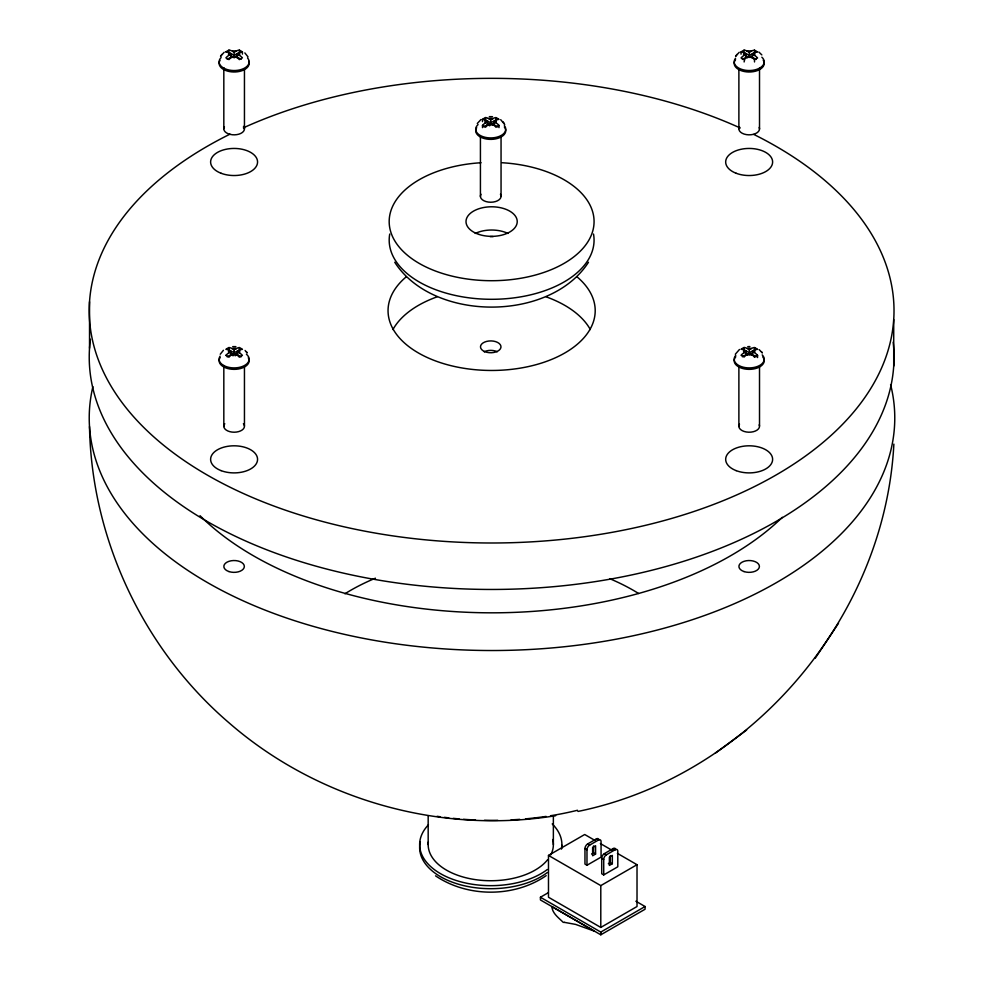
<?xml version="1.0" encoding="UTF-8"?>
<svg xmlns="http://www.w3.org/2000/svg" width="984" height="984" viewBox="0 0 984 984"><rect width="100%" height="100%" fill="white"/><g stroke="black" fill="none" stroke-linecap="round" stroke-linejoin="round"><path stroke-width="1.48" d="M241.117 356.86L237.218 354.609L237.218 351.583L239.333 350.353A10.32 5.953 -60 0 1 241.72 349.418L242.421 349.357A20.479 11.82 60 0 0 239.346 347.573A10.012 5.781 -60 0 0 236.332 348.557L234.155 349.812L234.155 353.723M236.443 57.552L237.218 57.109L237.218 54.083L239.272 52.89A10.024 5.781 -60 0 1 242.421 51.894L242.421 54.108M497.719 126.875L493.82 124.624L493.82 121.598L495.936 120.38A10.32 5.953 -60 0 1 498.322 119.445L499.011 119.371A20.479 11.82 60 0 0 495.948 117.6A10.012 5.781 -60 0 0 492.935 118.584L490.758 119.827L490.758 124.488M742.342 356.774L746.241 354.523L746.241 351.509L744.064 350.243A10.012 5.781 60 0 0 741.038 349.258A20.479 11.82 -60 0 1 744.113 347.512L744.802 347.586A10.32 5.953 60 0 1 747.188 348.508L749.304 349.738L751.37 348.545A10.024 5.781 -60 0 1 754.507 347.549M747.409 57.847L746.241 57.183L746.241 54.157L744.052 52.89A10 5.769 60 0 0 741.038 51.906L741.05 54.181M756.265 356.786L752.379 354.523L752.379 351.509L754.396 350.341A10.271 5.929 -60 0 1 756.696 349.431A9.705 5.596 -60 0 1 757.569 349.345A19.655 11.341 60 0 0 754.507 347.573L754.507 349.763L749.304 352.764L749.304 354.695M751.346 57.773L752.243 57.256L752.379 54.157L754.408 52.988A10.111 5.843 -60 0 1 757.569 51.98A20.024 11.562 60 0 0 754.507 50.196M893.866 444.116C884.801 618.899 749.402 776.438 577.928 811.443M220.244 354.252L223.417 350.279M735.306 354.252L739.464 349.48M588.493 262.248C550.031 322.051 433.218 322.051 394.744 262.248M815.244 658.21L838.503 623.253M224.167 52.275L220.539 56.346L221.043 55.584M221.363 55.129L221.843 54.415M739.23 52.275L735.601 56.346L736.118 55.584M736.426 55.129L736.918 54.415M477.277 123.504L481.004 119.495M744.113 61.955L744.802 58.979A10.32 5.953 -60 0 1 747.188 57.158L749.304 55.928L751.37 57.121A5.424 3.136 0 0 1 750.632 57.256A5.646 3.26 0 0 1 747.188 57.146M715.306 753.178L746.635 730.042M546.182 875.649C514.189 897.654 467.671 897.617 435.555 875.846M752.243 57.256L756.265 59.434M231.966 57.121A10 5.769 -60 0 0 228.952 59.594A20.627 11.906 60 0 0 225.889 57.859A10.111 5.843 -60 0 1 228.94 55.325L231.092 54.083L231.092 57.109L231.867 57.552M225.889 51.894A20.024 11.562 -60 0 1 228.952 50.147A10.111 5.843 60 0 1 232.126 51.143L234.155 52.312L236.172 51.143A10.271 5.929 -60 0 1 238.472 50.233A9.705 5.596 -60 0 1 239.346 50.147A19.655 11.341 60 0 1 242.421 51.918M227.193 59.36L231.092 57.109M237.894 55.559L234.155 57.712L230.416 55.559M482.492 127.625L482.492 125.411A9.988 5.769 -60 0 1 485.604 122.815L487.695 121.598L487.695 124.624L483.796 126.875M482.492 125.411A20.024 11.562 60 0 1 485.555 127.207A10.111 5.843 -60 0 1 488.716 124.55L490.758 123.369L492.775 124.537A10.271 5.929 60 0 1 495.075 126.284A9.705 5.596 60 0 1 495.948 127.207A19.655 11.341 -60 0 1 499.011 125.435A10.024 5.781 60 0 0 495.874 122.791L493.82 121.598M492 124.513L494.497 123.074M493.82 124.624L492.529 125.362M227.193 356.848L231.092 354.597L231.092 351.583L229.001 352.789A9.988 5.769 -60 0 0 225.889 355.384M744.113 59.704A20.479 11.82 60 0 0 741.05 57.933A10.012 5.781 -60 0 1 744.064 55.424L746.241 54.157M749.304 52.386L751.395 51.18A9.988 5.769 -60 0 1 754.507 50.184L754.507 52.41L749.304 55.411L744.113 52.41L744.113 50.159A10.111 5.843 60 0 1 747.151 51.156L749.304 52.386L749.304 56.605M742.342 59.434L746.241 57.183M225.889 355.396A20.024 11.562 60 0 1 228.952 357.18A10.111 5.843 -60 0 1 232.126 354.535L234.155 353.354L236.172 354.511A10.271 5.929 60 0 1 238.472 356.257A9.705 5.596 60 0 1 239.346 357.192A19.655 11.341 -60 0 1 242.421 355.421A10.024 5.781 60 0 0 239.272 352.776L237.218 351.583M235.397 354.498L237.894 353.059M750.558 57.072L753.043 55.633M235.151 355.79L237.648 354.351M754.507 357.081A9.988 5.769 60 0 0 751.395 354.486L749.304 353.268L747.151 354.511A10.111 5.843 -60 0 0 744.101 357.032A20.627 11.906 60 0 0 741.05 355.261A10 5.769 -60 0 1 744.052 352.776L746.241 351.509M750.558 354.412L753.043 352.973M751.346 355.126L752.379 354.523M617.399 853.374L637.017 864.702L637.017 906.522L600.793 927.432L548.482 897.236L548.482 855.416L584.705 834.506L595.16 840.545M596.39 838.909L598.395 840.065A3.764 2.177 -60 0 1 601.064 841.603L601.064 857.113L586.981 865.244L584.963 864.087L584.963 848.577A3.764 2.177 -60 0 1 587.62 843.964L596.39 838.909A3.764 2.177 -60 0 1 598.998 839.905M586.981 865.244L586.981 849.733A3.764 2.177 -60 0 1 589.637 845.121L598.395 840.065M591.593 854.038L593.573 852.894L595.578 854.063L595.578 845.723L592.626 847.421L592.626 855.773L595.578 854.063M613.13 848.577L615.148 849.733A3.764 2.177 -60 0 1 617.804 851.271L617.804 866.781L603.721 874.924L601.716 873.755L601.716 858.245A3.764 2.177 -60 0 1 604.373 853.632L613.13 848.577A3.764 2.177 -60 0 1 615.75 849.573M603.721 874.924L603.721 859.401A3.764 2.177 -60 0 1 606.39 854.801L615.148 849.733M635.873 901.221L645.061 906.522L645.061 909.241L600.793 934.8L540.437 899.954L540.437 897.236L548.248 892.722M608.346 863.706L610.314 862.574L612.331 863.731L612.331 855.391L609.379 857.101L609.379 865.44L612.331 863.731M548.482 855.416L600.793 885.612L637.017 864.702M540.437 897.236L600.793 932.082L645.061 906.522M555.702 815.687C440.119 834.616 317.328 799.771 229.014 722.822C143.504 649.551 91.524 539.183 89.507 426.576M489.319 116.641L492.48 116.665M232.716 346.626L235.877 346.639M747.779 346.626L749.894 346.577M752.379 54.157L754.396 55.325A10.271 5.929 60 0 1 756.696 57.072A9.705 5.596 60 0 1 757.569 57.994A19.655 11.341 -60 0 0 754.507 59.766L754.507 61.955M745.564 55.633L748.061 57.072M490.758 119.827L488.568 118.572A10 5.769 60 0 0 485.555 117.576A20.627 11.906 -60 0 0 482.492 119.371L482.492 121.622M482.492 119.359A10.111 5.843 60 0 1 485.543 120.368L487.695 121.598M487.018 123.074L489.515 124.513M487.264 124.378L489.749 125.817M237.218 54.083L239.333 55.313A10.32 5.953 60 0 1 241.72 57.134L242.421 57.859A20.479 11.82 -60 0 0 239.346 59.618A10.012 5.781 60 0 0 236.332 57.109L234.155 55.854L231.966 57.121A5.633 3.247 0 0 0 235.57 57.256A5.412 3.124 0 0 0 236.332 57.109M752.379 351.509L754.408 352.678A10.111 5.843 60 0 1 757.569 355.335L757.569 357.536M237.218 57.109L241.117 59.36M225.889 51.881A9.988 5.769 60 0 1 229.001 52.89L231.092 54.083M745.564 352.985L748.061 354.424M747.409 355.199L746.241 354.523M231.092 351.583L228.94 350.341A10.111 5.843 60 0 0 225.889 349.332A20.627 11.906 -60 0 1 228.952 347.561A10 5.769 60 0 1 231.966 348.557L234.155 349.812M230.416 353.059L232.913 354.498M230.662 354.351L233.147 355.79M600.388 843.559L612.159 850.361M587.62 843.964L589.637 845.121M604.373 853.632L606.39 854.801M584.963 848.577L586.981 849.733M601.716 858.245L603.721 859.401M500.696 119.667L504.718 124.513M759.156 349.64L761.973 352.493M758.935 52.103L761.837 54.907M244.844 52.902L248.03 56.887M245.09 350.464L247.218 352.961M761.481 351.78L762.28 352.961M503.021 121.807L503.501 122.52M503.82 122.975L504.337 123.738M246.418 351.78L246.898 352.493M234.155 56.531L234.155 52.312M893.718 319.591L893.718 366.06M759.513 68.13L759.513 129.125M759.513 366.54L759.513 426.011M749.304 349.738L749.304 352.764L744.113 349.751L744.113 347.512M738.886 69.175L738.886 128.646M738.886 367.02L738.886 426.49M610.314 855.625L610.314 862.574M600.793 885.612L600.793 927.432M600.793 932.082L600.793 934.8M593.573 845.945L593.573 852.894M553.365 815.761L553.365 844.653M501.053 136.567L501.053 196.037M499.011 125.423L499.011 127.625M495.948 117.6L495.948 119.851L490.758 122.852L485.555 119.851L485.555 117.588M480.426 137.047L480.426 196.517M428.175 815.65L428.175 844.543M244.45 69.655L244.45 129.125M244.45 366.54L244.45 426.011M239.346 50.147L239.346 52.336L234.155 55.338L228.952 52.336L228.952 50.147M239.346 347.573L239.346 349.837L234.155 352.838L228.952 349.837L228.952 347.561M223.823 67.65L223.823 128.646M223.823 365.494L223.823 426.49M89.532 301.744L89.532 348.201M552.221 823.916A71.131 41.07 0 0 1 561.47 849.106M547.35 869.487A71.131 41.07 0 0 1 451.976 879.019A71.131 41.07 0 0 1 428.434 824.813M547.35 872.513A71.131 41.07 0 0 1 463.218 885.489A71.131 41.07 0 0 1 420.377 841.726M561.766 845.084A71.131 41.07 0 0 1 561.901 847.9M552.737 839.512A62.595 36.137 0 0 1 550.806 854.838M547.67 859.659A62.595 36.137 0 0 1 475.198 879.598A62.595 36.137 0 0 1 428.335 841.96M500.438 194.242A10.32 5.953 0 0 1 490.745 202.237A10.32 5.953 0 0 1 481.028 194.254M504.362 125.595A15.031 8.684 0 0 1 489.724 137.908A15.031 8.684 0 0 1 478.064 124.574M504.362 127.047A15.031 8.684 0 0 1 491.262 139.371A15.031 8.684 0 0 1 476.687 127.612M495.936 120.38A5.646 3.26 0 0 1 496.133 122.36A5.424 3.136 0 0 1 495.874 122.791M492.738 124.574A5.646 3.26 0 0 1 489.233 124.697M485.481 122.828A5.646 3.26 0 0 1 485.21 120.725M488.482 118.547A5.646 3.26 0 0 1 492.086 118.4M492.295 118.535A5.424 3.136 0 0 1 493.058 118.683M485.358 120.663A5.387 3.112 0 0 1 485.543 120.355M759.205 424.805A10.32 5.953 0 0 1 748.676 432.21A10.32 5.953 0 0 1 739.488 424.227M762.206 354.88A15.031 8.684 0 0 1 749.636 367.905A15.031 8.684 0 0 1 735.774 355.322M762.834 357.032A15.031 8.684 0 0 1 748.959 369.357A15.031 8.684 0 0 1 735.774 356.774M754.507 357.081A20.024 11.562 -60 0 1 757.569 355.347M754.384 350.341A5.609 3.235 0 0 1 754.593 352.346M751.382 354.498A5.609 3.235 0 0 1 747.766 354.658A5.387 3.112 0 0 1 747.151 354.511M744.064 352.764A5.633 3.247 0 0 1 743.806 350.685M747.225 348.471A5.633 3.247 0 0 1 750.669 348.361A5.424 3.136 0 0 1 751.37 348.545M743.941 350.821A5.387 3.112 0 0 1 744.211 350.39M243.478 126.37A10.32 5.953 0 0 1 234.586 134.833A10.32 5.953 0 0 1 224.438 126.85M247.55 57.958A15.031 8.684 0 0 1 233.7 70.54A15.031 8.684 0 0 1 221.129 57.515M248.657 61.082A15.031 8.684 0 0 1 233.516 71.98A15.031 8.684 0 0 1 219.973 60.405M228.706 54.932A5.633 3.247 0 0 1 228.977 52.841M232.716 50.971A5.633 3.247 0 0 1 236.222 51.094M239.53 53.321A5.646 3.26 0 0 1 239.333 55.301M239.149 53.013A5.412 3.124 0 0 1 239.407 53.431M228.94 55.325A5.387 3.112 0 0 1 228.755 55.018M243.417 423.649A10.32 5.953 0 0 1 234.217 432.21A10.32 5.953 0 0 1 224.782 423.735M246.406 354.228A15.031 8.684 0 0 1 236.012 367.844A15.031 8.684 0 0 1 220.084 356.147M248.3 357.77A15.031 8.684 0 0 1 233.971 369.357A15.031 8.684 0 0 1 220.084 357.598M236.172 354.511A5.609 3.235 0 0 1 232.691 354.634M228.965 352.776A5.609 3.235 0 0 1 228.694 350.685M231.941 348.521A5.609 3.235 0 0 1 235.533 348.373M239.333 350.353A5.646 3.26 0 0 1 239.53 352.346A5.424 3.136 0 0 1 239.272 352.764M235.693 348.508A5.424 3.136 0 0 1 236.455 348.668M228.755 350.636A5.387 3.112 0 0 1 228.94 350.341M759.193 127.391A10.32 5.953 0 0 1 748.713 134.833A10.32 5.953 0 0 1 739.501 126.85M761.862 57.195A15.031 8.684 0 0 1 750.202 70.516A15.031 8.684 0 0 1 735.565 58.204M763.24 60.221A15.031 8.684 0 0 1 748.664 71.992A15.031 8.684 0 0 1 735.565 59.655M751.37 57.121A10.024 5.781 60 0 1 754.507 59.753M741.05 51.906A20.627 11.906 -60 0 1 744.113 50.159M754.593 53.321A5.609 3.235 0 0 1 754.384 55.325M747.766 51.008A5.609 3.235 0 0 1 751.382 51.168M743.756 54.932A5.646 3.26 0 0 1 744.015 52.841M744.064 55.411A5.412 3.124 0 0 1 743.806 54.981M747.028 51.266A5.412 3.124 0 0 1 747.631 51.143M502.197 162.741A102.434 59.138 0 0 1 578.518 252.888A102.434 59.138 0 0 1 404.731 252.888A102.434 59.138 0 0 1 481.041 162.741M475.211 233.454A25.609 14.785 0 0 1 508.027 233.454M490.155 236.627A14.231 8.216 0 0 1 493.095 236.627M593.512 234.044A102.434 59.138 0 0 1 491.619 299.296A102.434 59.138 0 0 1 389.738 234.044M753.769 134.414A402.394 232.322 0 0 1 783.104 470.832A402.394 232.322 0 0 1 199.666 470.549A402.394 232.322 0 0 1 230.01 134.156M243.355 127.834A402.394 232.322 0 0 1 740.226 127.981M893.177 342.161A402.394 232.322 0 0 1 489.06 589.453A402.394 232.322 0 0 1 90.43 339.209M392.936 329.542A103.566 59.79 0 0 1 437.093 296.848M546.157 296.848A103.566 59.79 0 0 1 590.314 329.542M576.968 276.787A103.566 59.79 0 0 1 560.265 355.445A103.566 59.79 0 0 1 422.985 355.445A103.566 59.79 0 0 1 406.281 276.787M484.177 351.743A10.246 5.916 0 0 1 497.301 351.743M890.594 384.584A402.776 232.544 0 0 1 493.771 650.522A402.776 232.544 0 0 1 92.902 386.626M577.485 810.275A217.784 125.743 0 0 1 550.536 815.736M546.108 816.413A217.784 125.743 0 0 1 525.53 818.86M519.761 819.34A217.784 125.743 0 0 1 511.077 819.881M497.793 820.312A217.784 125.743 0 0 1 484.448 820.287M475.493 820.004A217.784 125.743 0 0 1 463.587 819.291M459.134 818.922A217.784 125.743 0 0 1 453.193 818.344M448.766 817.864A217.784 125.743 0 0 1 444.362 817.323M439.983 816.72A217.784 125.743 0 0 1 437.068 816.302M344.917 593.783A199.998 115.472 0 0 1 375.433 578.198M609.662 578.654A199.998 115.472 0 0 1 638.628 593.5M782.329 517.301A337.463 194.832 0 0 1 200.035 515.69M564.447 922.365L563.254 922.365C558.789 917.924 552.282 913.41 551.901 906.608L594.508 931.208L575.64 924.406L564.447 922.365M478.814 234.377A25.609 14.785 0 0 0 517.227 221.572A25.609 14.785 0 0 0 478.814 208.768A25.609 14.785 0 0 0 478.814 234.377M484.731 351.62A10.246 5.916 0 0 0 500.93 347.438A10.246 5.916 0 0 0 486.563 341.423A10.246 5.916 0 0 0 484.731 351.62M736.167 173.27A23.468 13.542 0 0 0 772.575 162.84A23.468 13.542 0 0 0 738.726 149.851A23.468 13.542 0 0 0 736.167 173.27M221.105 470.635A23.468 13.542 0 0 0 257.513 460.204A23.468 13.542 0 0 0 223.663 447.216A23.468 13.542 0 0 0 221.105 470.635M736.167 470.635A23.468 13.542 0 0 0 772.575 460.204A23.468 13.542 0 0 0 738.726 447.216A23.468 13.542 0 0 0 736.167 470.635M221.105 173.27A23.468 13.542 0 0 0 257.513 162.84A23.468 13.542 0 0 0 223.663 149.851A23.468 13.542 0 0 0 221.105 173.27M744.039 571.569A10.246 5.916 0 0 0 759.402 566.452A10.246 5.916 0 0 0 744.039 561.323A10.246 5.916 0 0 0 744.039 571.569M228.965 571.569A10.246 5.916 0 0 0 244.34 566.452A10.246 5.916 0 0 0 228.965 561.323A10.246 5.916 0 0 0 228.965 571.569"/></g></svg>
